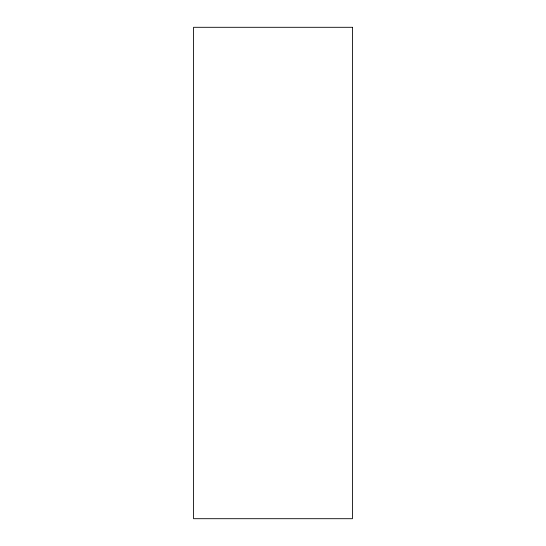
<?xml version="1.0" encoding="UTF-8"?>
<svg xmlns="http://www.w3.org/2000/svg" width="546" height="546" viewBox="0 0 546 546"><rect width="100%" height="100%" fill="white"/><g stroke="black" fill="none" stroke-linecap="round" stroke-linejoin="round"><path stroke-width="0.82" d="M352.443 27.3L193.557 27.3L193.557 518.7L352.443 518.7L352.443 27.3"/></g></svg>
